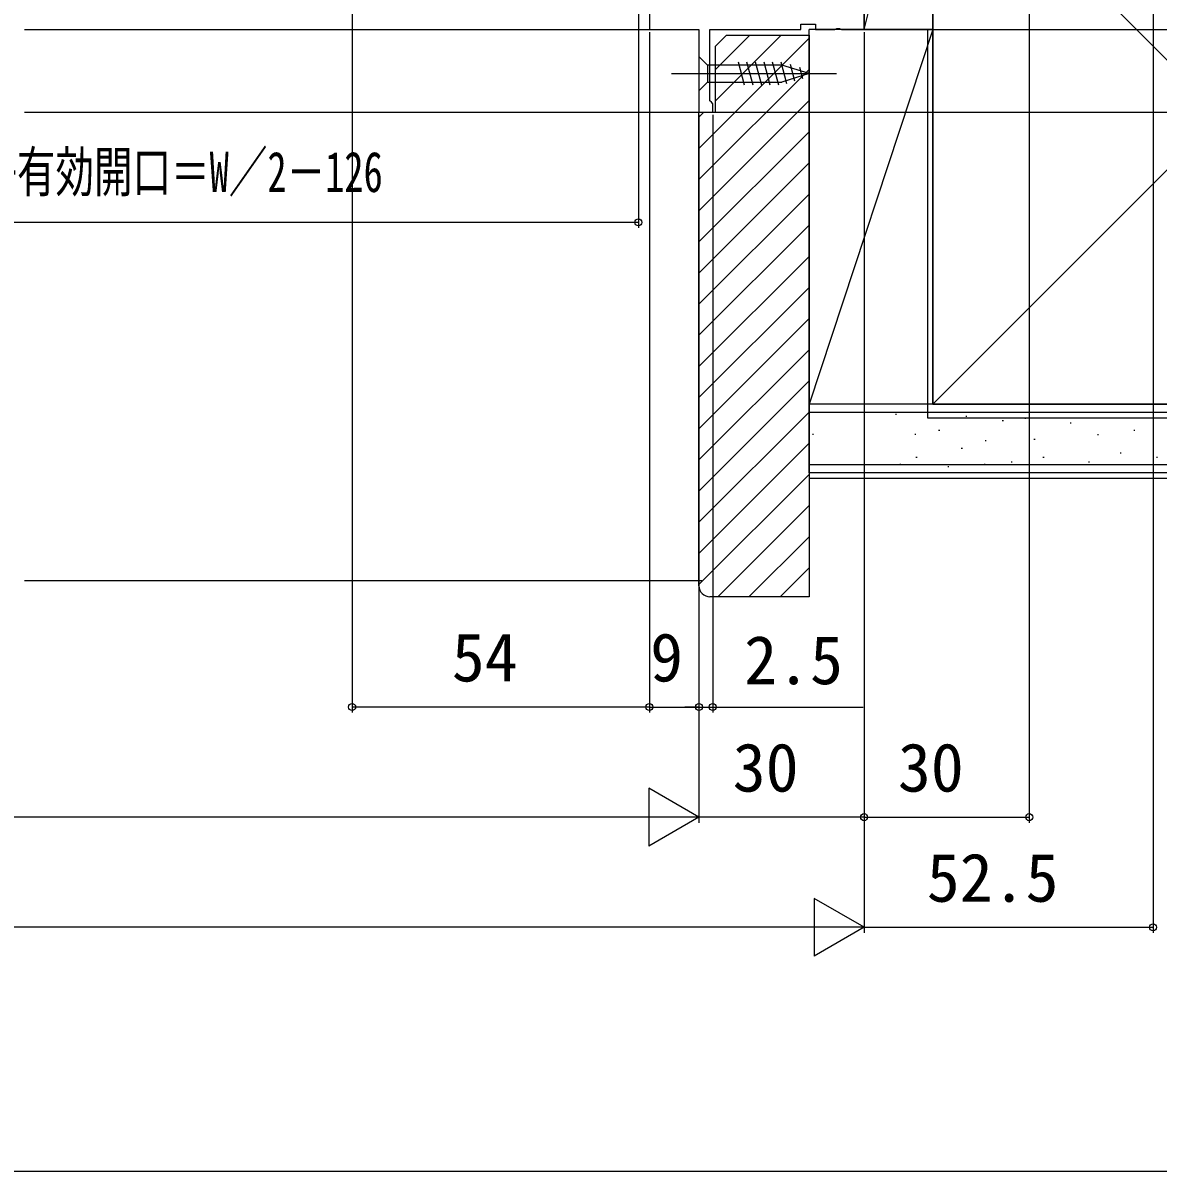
# Model space of a CAD drawing. Units: millimetres, scale not verified. Extents: x -525 to 525, y -783 to 779.
# Drawn here: x 90.7 to 296.9, y -782.9 to -574.4 of the extents above; entities that cross this region are included whole.
import ezdxf
from ezdxf.enums import TextEntityAlignment as Align

# ---------------------------------------------------------------- set-up
doc = ezdxf.new("R2010")
doc.units = ezdxf.units.MM
doc.header["$LTSCALE"] = 4
for name, color, linetype in [('0-2_YKK_11', 7, 'Continuous'), ('0-4_YKK_12', 2, 'Continuous'), ('0-5_YKK_13', 4, 'Continuous'), ('0-7_YKK_D', 6, 'Continuous'), ('0-8_YKK_ZWAK', 7, 'Continuous'), ('0-9_YSS_K', 3, 'Continuous'), ('0-A_YSS_KE', 3, 'Continuous')]:
    doc.layers.add(name, color=color, linetype=linetype)
doc.styles.add('ＭＳ ゴシック', font='')
doc.styles.get('ＭＳ ゴシック').set_extended_font_data('MS Gothic')

msp = doc.modelspace()

# ---------------------------------------------------------------- linework, layer by layer
at = {"layer": '0-2_YKK_11'}
msp.add_lwpolyline([(204.5, -570.85), (204.5, -575.65), (213.5, -575.65), (213.5, -590.65), (216, -590.65), (216, -589.15), (215.75, -588.855), (215.5, -588.559), (215.5, -575.65), (232, -575.65), (232, -574.65), (234.7, -574.65), (234.7, -575.65), (238.175, -575.65), (238.566, -575.463), (239.034, -575.463), (239.424, -575.65), (243.5, -575.65), (243.5, -525.65), (273.5, -525.65), (273.5, -523.15), (253.5, -523.15)], dxfattribs=at)
at = {"layer": '0-4_YKK_12'}
for p, q in [((90.999, -575.65), (205, -575.65)), ((90.999, -590.65), (214, -590.65))]:
    msp.add_line(p, q, dxfattribs=at)
at = {"layer": '0-5_YKK_13'}
for p, q in [((213.5, -580.551), (213.5, -586.751)), ((213.5, -580.551), (215.05, -582.101)), ((221.794, -585.752), (220.668, -581.552)), ((223.347, -585.752), (222.221, -581.552)), ((224.9, -585.752), (223.774, -581.552)), ((226.452, -585.752), (225.327, -581.552)), ((228.005, -585.752), (226.88, -581.552)), ((229.489, -585.493), (228.433, -581.552)), ((208.5, -583.651), (238.5, -583.652)), ((228.584, -582.102), (215.05, -582.101)), ((215.05, -582.101), (215.05, -585.201)), ((233.5, -583.652), (228.584, -582.102)), ((233.5, -583.652), (228.584, -585.202)), ((230.921, -585.042), (230.107, -582.005)), ((232.353, -584.59), (231.804, -582.54)), ((213.5, -586.751), (215.05, -585.201)), ((215.05, -585.201), (228.584, -585.202))]:
    msp.add_line(p, q, dxfattribs=at)
at = {"layer": '0-7_YKK_D'}
for p, q in [((273.5, -526.15), (273.5, -719.649)), ((296, -527.35), (296, -739.649)), ((202.5, -547.823), (202.5, -611.649)), ((150.5, -566.35), (150.5, -699.649)), ((204.5, -576.15), (204.5, -699.649)), ((204.5, -576.15), (204.5, -699.649)), ((243.5, -576.15), (243.5, -739.649)), ((243.5, -576.15), (243.5, -739.649)), ((243.5, -576.15), (243.5, -719.649)), ((243.5, -576.15), (243.5, -719.649)), ((244, -575.649), (357, -575.649)), ((244, -575.649), (357, -575.649)), ((213.5, -591.15), (213.5, -719.649)), ((213.5, -591.15), (213.5, -699.649)), ((216, -591.15), (216, -699.649)), ((216.5, -590.649), (357, -590.649)), ((213.5, -593.65), (213.5, -699.649)), ((213.5, -593.65), (213.5, -719.649)), ((202.5, -610.649), (65.064, -610.649)), ((204.5, -698.649), (150.5, -698.649)), ((204.5, -698.649), (213.5, -698.649)), ((213.5, -698.649), (210.95, -698.649)), ((213.5, -698.649), (216, -698.649)), ((216, -698.649), (243.327, -698.649)), ((213.5, -718.649), (204.407, -713.399)), ((204.407, -713.399), (204.407, -723.899)), ((203, -718.649), (-232, -718.649)), ((213.5, -718.649), (195.313, -718.649)), ((213.5, -718.649), (204.407, -723.899)), ((243.5, -718.649), (213.5, -718.649)), ((243.5, -718.649), (273.5, -718.649)), ((243.5, -738.649), (234.407, -733.399)), ((234.407, -733.399), (234.407, -743.899)), ((233, -738.649), (-262, -738.649)), ((243.5, -738.649), (225.313, -738.649)), ((243.5, -738.649), (234.407, -743.899)), ((243.5, -738.649), (296, -738.649))]:
    msp.add_line(p, q, dxfattribs=at)
for centre in [(202.5, -610.649), (150.5, -698.649), (204.5, -698.649), (204.5, -698.649), (213.5, -698.649), (213.5, -698.649), (216, -698.649), (243.5, -718.649), (243.5, -718.649), (273.5, -718.649), (296, -738.649)]:
    msp.add_circle(centre, 0.637, dxfattribs=at)
at = {"layer": '0-8_YKK_ZWAK'}
msp.add_lwpolyline([(-525, -782.9), (525, -782.9), (525, 747.1)], dxfattribs=at)
at = {"layer": '0-9_YSS_K'}
for p, q in [((243.5, -575.649), (256, -526.649)), ((256, -643.649), (361, -538.649)), ((256, -538.649), (361, -643.649)), ((213.5, -597.224), (233.5, -577.224)), ((216.5, -582.91), (222.76, -576.649)), ((216.5, -588.567), (228.417, -576.649)), ((256, -575.649), (233.5, -575.649)), ((233.5, -643.649), (233.5, -575.649)), ((256, -575.649), (233.5, -643.649)), ((256, -643.649), (256, -575.649)), ((213.5, -602.881), (233.5, -582.881)), ((213.5, -608.538), (233.5, -588.538)), ((213.5, -591.567), (214.417, -590.649)), ((213.5, -614.194), (233.5, -594.194)), ((213.5, -619.851), (233.5, -599.851)), ((213.5, -625.508), (233.5, -605.508)), ((213.5, -631.165), (233.5, -611.165)), ((213.5, -636.822), (233.5, -616.822)), ((213.5, -642.479), (233.5, -622.479)), ((213.5, -648.136), (233.5, -628.136)), ((213.5, -653.792), (233.5, -633.792)), ((213.5, -659.449), (233.5, -639.449)), ((256, -643.649), (233.5, -643.649)), ((213.5, -665.106), (233.5, -645.106)), ((443.5, -645.149), (233.5, -645.149)), ((249.184, -645.479), (249.384, -645.479)), ((261.981, -645.869), (262.181, -645.869)), ((268.608, -646.648), (268.808, -646.648)), ((272.699, -646.215), (272.899, -646.215)), ((280.94, -647.039), (281.14, -647.039)), ((234.116, -649.097), (234.316, -649.097)), ((252.692, -649.097), (252.892, -649.097)), ((257.04, -648.364), (257.24, -648.364)), ((265.489, -650.267), (265.689, -650.267)), ((274.347, -650.012), (274.547, -650.012)), ((285.885, -649.188), (286.085, -649.188)), ((292.478, -648.364), (292.678, -648.364)), ((213.5, -670.763), (233.5, -650.763)), ((261.16, -651.66), (261.36, -651.66)), ((252.919, -653.308), (253.119, -653.308)), ((270.226, -654.133), (270.426, -654.133)), ((275.995, -653.308), (276.195, -653.308)), ((284.237, -654.133), (284.437, -654.133)), ((290.006, -652.484), (290.206, -652.484)), ((296.599, -653.308), (296.799, -653.308)), ((213.5, -676.42), (233.5, -656.42)), ((443.5, -654.649), (233.5, -654.649)), ((249.963, -654.554), (250.163, -654.554)), ((258.688, -654.957), (258.888, -654.957)), ((265.3, -654.554), (265.499, -654.554)), ((443.5, -657.15), (233.5, -657.149)), ((216.927, -678.649), (233.5, -662.077)), ((222.584, -678.649), (233.5, -667.734)), ((228.241, -678.649), (233.5, -673.39)), ((90.999, -675.649), (214, -675.649))]:
    msp.add_line(p, q, dxfattribs=at)
msp.add_lwpolyline([(256, -575.649), (256, -526.649), (243.5, -526.649), (243.5, -575.649)], close=True, dxfattribs=at)
at = {"layer": '0-A_YSS_KE'}
for p, q in [((255, -575.649), (255, -646.149)), ((443.5, -643.649), (233.5, -643.649)), ((233.5, -656.149), (233.5, -643.649)), ((255, -646.149), (443.5, -646.149)), ((443.5, -656.149), (233.5, -656.149))]:
    msp.add_line(p, q, dxfattribs=at)
for points in [[(361, -538.649), (256, -538.649), (256, -643.649), (361, -643.649)], [(213.5, -676.649), (213.5, -590.649), (216.5, -590.649), (216.5, -578.649), (218.5, -576.649), (233.5, -576.649)], [(233.5, -576.649), (233.5, -678.649), (215.5, -678.649)]]:
    msp.add_lwpolyline(points, dxfattribs=at)
msp.add_arc((215.5, -676.649), 2, 180.00001, 269.99999, dxfattribs=at)

# ---------------------------------------------------------------- texts
at = {"layer": '0-7_YKK_D', "style": 'ＭＳ ゴシック', "width": 0.7}
msp.add_text('内障子有効開口＝W／2－126', height=7.331, dxfattribs=at).set_placement((68.615, -607.343), align=Align.BOTTOM_LEFT)
at = {"layer": '0-7_YKK_D', "style": 'ＭＳ ゴシック'}
for s, p in [('54', (168.602, -696.649)), ('9', (204.636, -696.649)), ('2.5', (221.713, -697.149)), ('30', (219.636, -716.649)), ('30', (249.636, -716.649)), ('52.5', (254.886, -736.649))]:
    msp.add_text(s, height=8.798, dxfattribs=at).set_placement(p, align=Align.BOTTOM_LEFT)

doc.saveas('drawing.dxf')
